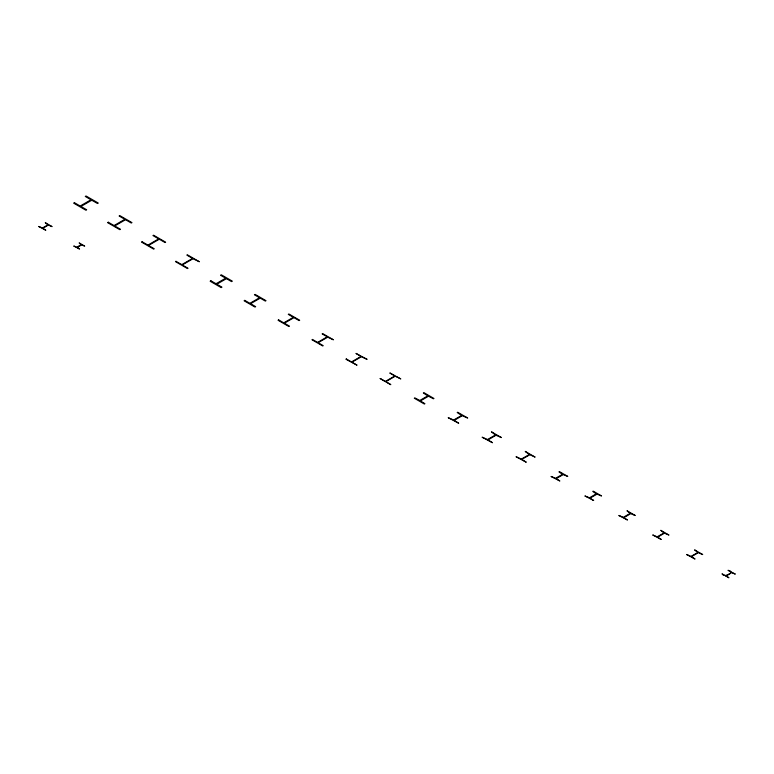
<?xml version="1.0" encoding="UTF-8"?>
<svg xmlns="http://www.w3.org/2000/svg" width="774" height="774" viewBox="0 0 774 774"><rect width="100%" height="100%" fill="white"/><g stroke="black" fill="none" stroke-linecap="round" stroke-linejoin="round"><path stroke-width="1.16" d="M42.822 228.301L45.811 230.236L38.7 226.463L42.483 228.001L47.901 224.895L45.26 222.67L52.09 226.618L48.307 225.079L42.822 228.301M77.226 247.496L79.558 249.044L73.743 246.035L76.868 247.187L81.135 244.748L79.161 242.901L84.685 246.093L81.56 244.932L77.226 247.496M420.427 400.913L424.916 403.709L424.365 404.028L414.293 398.204L414.835 397.894L419.818 400.468L427.78 395.891L423.349 392.979L423.891 392.66L433.972 398.484L433.43 398.794L428.515 396.211L420.437 400.874M454.203 420.417L458.692 423.214L448.204 417.708L453.661 420.011L461.633 415.435L457.202 412.523L457.676 412.242L467.69 418.028L462.233 415.725L454.232 420.34M487.997 439.922L492.487 442.718L482.125 437.213L487.523 439.545L495.466 434.978L491.461 431.824L501.397 437.562L495.999 435.24L487.997 439.922M521.763 459.427L526.262 462.223L516.045 456.718L521.299 459.108L529.329 454.522L525.236 451.406L535.115 457.105L529.861 454.725L521.782 459.388M590.02 498.185L593.677 500.497L584.892 495.96L589.498 497.779L596.328 493.86L592.749 491.422L593.213 491.161L601.524 495.96L596.986 494.131L590.059 498.098M623.834 517.68L627.472 519.993L618.813 515.465L623.36 517.313L630.152 513.414L626.988 510.743L635.241 515.503L630.684 513.655L623.834 517.68M691.385 556.709L695.023 559.012L686.606 554.494L691.037 556.4L697.867 552.481L694.588 549.888L702.705 554.571L698.351 552.646L691.424 556.622M725.944 575.856L728.924 577.772L722.026 573.795C724.232 578.575 736.442 571.667 728.015 570.332L735.3 574.095L731.44 572.615L725.944 575.856M556.177 478.671L559.844 480.983L551.04 476.455L555.597 478.284L562.543 474.327L558.944 471.898L559.428 471.618L567.748 476.416L563.191 474.588L556.187 478.632M657.639 537.166L661.257 539.488L652.724 534.969L657.174 536.846L663.976 532.967L660.773 530.325L668.959 535.047L664.44 533.18L657.639 537.166M74.43 202.711L73.665 203.146L85.904 210.218L86.669 209.773L81.734 206.919A1.132 0.648 0 0 1 81.734 206L90.984 200.66A1.132 0.648 0 0 1 92.58 200.66L97.514 203.514L98.279 203.069L86.04 196.006L85.275 196.441L90.219 199.295A1.132 0.648 0 0 1 90.219 200.224L80.97 205.565A1.132 0.648 0 0 1 79.374 205.565L74.43 202.711M108.292 222.244L107.615 222.631L119.786 229.665L120.463 229.268L115.52 226.414A1.132 0.648 0 0 1 115.52 225.495L124.74 220.164A1.132 0.648 0 0 1 126.336 220.164L131.29 223.028L131.967 222.631L119.786 215.607L119.109 215.994L124.063 218.858A1.132 0.648 0 0 1 124.063 219.777L114.842 225.099A1.132 0.648 0 0 1 113.246 225.099L108.292 222.244M142.155 241.778L141.565 242.117L153.678 249.112L154.258 248.764L149.305 245.9A1.132 0.648 0 0 1 149.305 244.981L158.496 239.669A1.132 0.648 0 0 1 160.092 239.669L165.055 242.533L165.646 242.194L153.542 235.209L152.952 235.548L157.906 238.411A1.132 0.648 0 0 1 157.906 239.33L148.714 244.642A1.132 0.648 0 0 1 147.118 244.642L142.155 241.778M175.988 261.331L175.485 261.622L187.521 268.568L188.034 268.278L183.061 265.414A1.132 0.648 0 0 1 183.061 264.485L192.291 259.164A1.132 0.648 0 0 1 193.887 259.164L199.363 261.738L187.318 254.791L186.815 255.081L191.778 257.945A1.132 0.648 0 0 1 191.778 258.874L182.558 264.195A1.132 0.648 0 0 1 180.961 264.195L175.988 261.331M210.905 280.798L210.141 281.243L221.171 287.609L221.935 287.164L217.6 284.668A1.132 0.648 0 0 1 217.6 283.748L225.64 279.104A1.132 0.648 0 0 1 227.237 279.104L231.561 281.61L232.326 281.165L221.306 274.799L220.542 275.244L224.876 277.74A1.132 0.648 0 0 1 224.876 278.659L216.836 283.303A1.132 0.648 0 0 1 215.24 283.303L210.905 280.798M244.778 300.38L244.1 300.767L254.985 307.055L255.662 306.659L251.357 304.172A1.132 0.648 0 0 1 251.357 303.253L259.425 298.59A1.132 0.648 0 0 1 261.022 298.59L265.337 301.076L266.004 300.689L255.12 294.401L254.443 294.788L258.748 297.284A1.132 0.648 0 0 1 258.748 298.203L250.679 302.866A1.132 0.648 0 0 1 249.083 302.866L244.778 300.38M278.64 319.914L278.05 320.252L288.866 326.502L289.457 326.154L285.151 323.667A1.132 0.658 0 0 1 285.151 322.739L293.182 318.104A1.132 0.658 0 0 1 294.788 318.104L299.093 320.591L299.693 320.252L288.866 314.002L288.276 314.341L292.591 316.837A1.132 0.658 0 0 1 292.591 317.756L284.551 322.4A1.132 0.658 0 0 1 282.955 322.4L278.64 319.914M312.473 339.457L311.961 339.757L322.719 345.959L323.222 345.668L318.898 343.172A1.132 0.648 0 0 1 318.898 342.253L326.976 337.59A1.132 0.648 0 0 1 328.573 337.59L333.401 339.796L322.652 333.584L322.139 333.875L326.464 336.371A1.132 0.648 0 0 1 326.464 337.3L318.395 341.963A1.132 0.648 0 0 1 316.798 341.963L312.473 339.457M346.336 358.991L345.92 359.242L357.027 365.164L352.692 362.667A1.132 0.658 0 0 1 352.692 361.739L360.732 357.104A1.132 0.658 0 0 1 362.329 357.104L367.089 359.359L355.972 353.428L360.307 355.934A1.132 0.658 0 0 1 360.307 356.853L352.267 361.497A1.132 0.658 0 0 1 350.67 361.497L346.336 358.991M380.198 378.534L390.812 384.659L386.487 382.163A1.132 0.648 0 0 1 386.487 381.243L394.508 376.609A1.132 0.648 0 0 1 396.104 376.609L400.797 378.902L389.815 372.981L394.14 375.477A1.132 0.648 0 0 1 394.14 376.396L386.12 381.031A1.132 0.648 0 0 1 384.523 381.031L380.198 378.534"/></g></svg>
